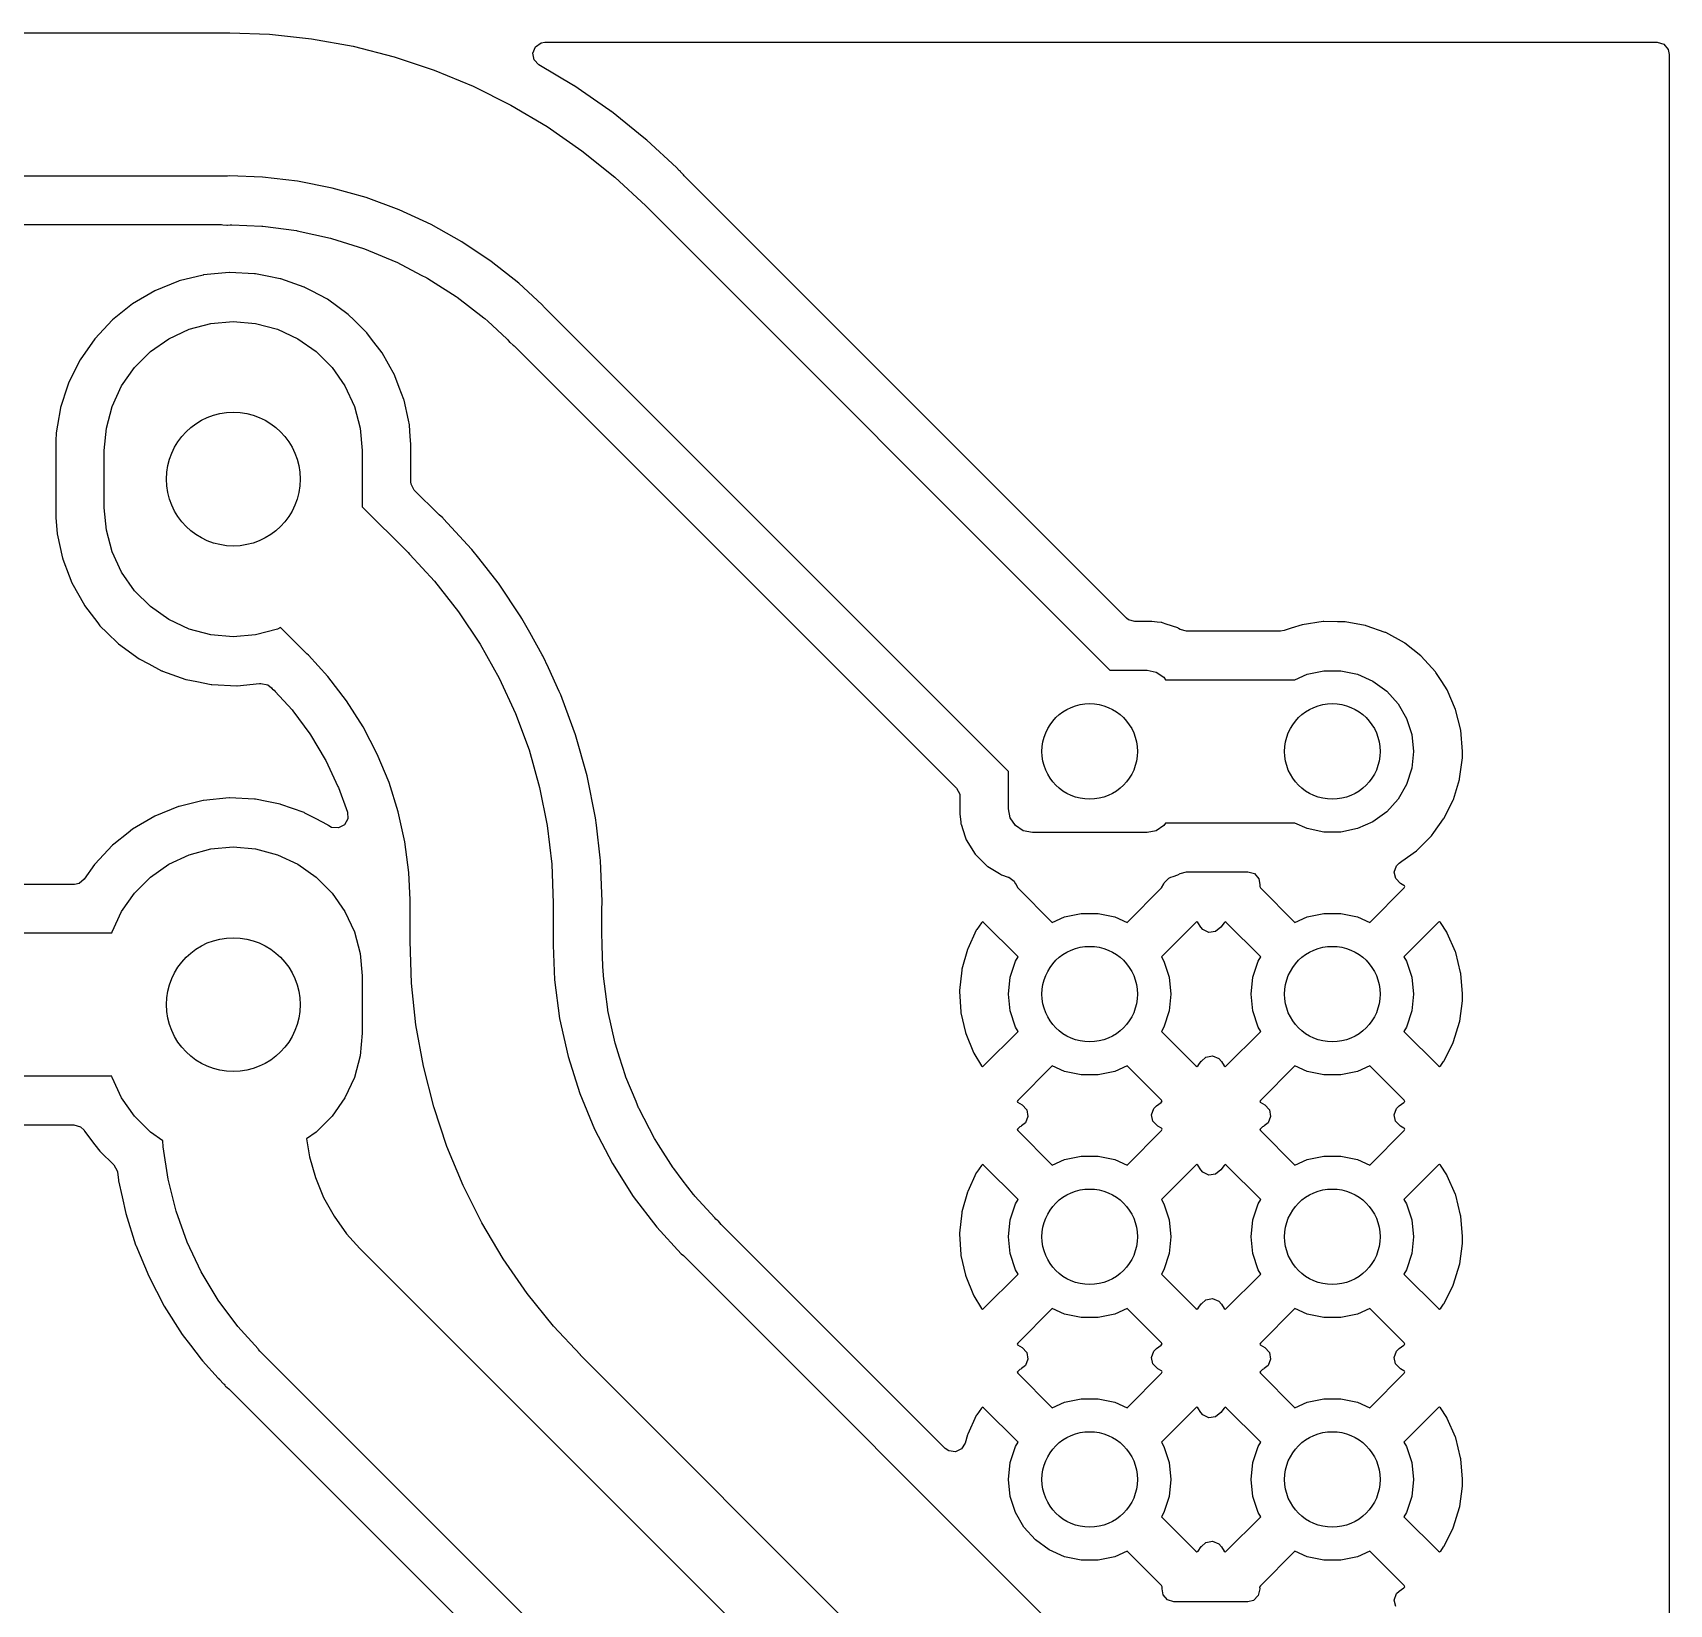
# Model space of a CAD drawing. Extents: x 117.3 to 174.8, y -113.8 to -81.7.
# Drawn here: x 157.62 to 174.75, y -98.14 to -81.69 of the extents above; entities that cross this region are included whole.
import ezdxf

# ---------------------------------------------------------------- set-up
doc = ezdxf.new("R2010")
doc.units = 0
doc.layers.add('BLACK', color=7, linetype='CONTINUOUS')

msp = doc.modelspace()

# ---------------------------------------------------------------- linework, layer by layer
at = {"layer": 'BLACK', "linetype": 'CONTINUOUS'}
for p, q in [((122.566, -81.6877), (159.659, -81.6877)), ((159.659, -81.6877), (159.68, -81.6879)), ((159.68, -81.6879), (159.684, -81.6886)), ((159.684, -81.6886), (160.1, -81.7034)), ((160.1, -81.7034), (160.54, -81.7507)), ((160.54, -81.7507), (160.975, -81.8292)), ((160.975, -81.8292), (161.403, -81.9385)), ((162.857, -81.9005), (162.884, -81.8349)), ((162.884, -81.8349), (162.942, -81.7944)), ((162.942, -81.7944), (162.982, -81.788)), ((162.982, -81.788), (174.626, -81.788)), ((174.626, -81.788), (174.694, -81.808)), ((174.694, -81.808), (174.741, -81.8617)), ((174.741, -81.8617), (174.752, -81.914)), ((161.403, -81.9385), (161.822, -82.078)), ((162.87, -81.9704), (162.857, -81.9005)), ((162.918, -82.0224), (162.87, -81.9704)), ((163.283, -82.2392), (162.918, -82.0224)), ((174.752, -81.914), (174.752, -113.666)), ((161.822, -82.078), (162.231, -82.2472)), ((162.231, -82.2472), (162.626, -82.445)), ((163.285, -82.2405), (163.283, -82.2392)), ((163.662, -82.5019), (163.285, -82.2405)), ((163.285, -82.2405), (163.285, -82.2405)), ((162.626, -82.445), (163.006, -82.6705)), ((163.676, -82.5121), (163.662, -82.5019)), ((163.678, -82.5135), (163.676, -82.5121)), ((164.018, -82.7875), (163.678, -82.5135)), ((163.006, -82.6705), (163.369, -82.9226)), ((164.049, -82.8124), (164.018, -82.7875)), ((164.358, -83.0997), (164.049, -82.8124)), ((163.369, -82.9226), (163.713, -83.1999)), ((159.659, -83.1877), (122.566, -83.1877)), ((159.682, -83.1849), (159.659, -83.1877)), ((160.027, -83.1985), (159.682, -83.1849)), ((160.393, -83.2418), (160.027, -83.1985)), ((160.755, -83.3138), (160.393, -83.2418)), ((163.713, -83.1999), (164.037, -83.5011)), ((164.389, -83.1293), (164.358, -83.0997)), ((164.394, -83.1336), (164.389, -83.1293)), ((164.4, -83.1382), (164.394, -83.1336)), ((164.403, -83.1424), (164.4, -83.1382)), ((164.432, -83.1762), (164.403, -83.1424)), ((164.439, -83.1843), (164.432, -83.1762)), ((169.069, -87.8146), (164.439, -83.1843)), ((161.11, -83.4138), (160.755, -83.3138)), ((161.455, -83.5414), (161.11, -83.4138)), ((161.79, -83.6958), (161.455, -83.5414)), ((164.037, -83.5011), (168.896, -88.36)), ((150.025, -83.6962), (159.598, -83.6962)), ((159.598, -83.6962), (159.609, -83.6966)), ((159.609, -83.6966), (159.653, -83.7005)), ((159.653, -83.7005), (159.653, -83.7005)), ((159.653, -83.7005), (159.659, -83.701)), ((159.659, -83.701), (159.687, -83.6985)), ((159.687, -83.6985), (159.704, -83.6981)), ((159.704, -83.6981), (160.018, -83.7118)), ((160.018, -83.7118), (160.029, -83.7128)), ((160.029, -83.7128), (160.38, -83.759)), ((160.38, -83.759), (160.39, -83.7609)), ((160.39, -83.7609), (160.736, -83.8375)), ((162.112, -83.8759), (161.79, -83.6958)), ((160.736, -83.8375), (160.747, -83.8403)), ((160.747, -83.8403), (161.084, -83.9468)), ((162.418, -84.0807), (162.112, -83.8759)), ((161.084, -83.9468), (161.094, -83.9505)), ((161.094, -83.9505), (161.421, -84.086)), ((161.421, -84.086), (161.431, -84.0906)), ((161.431, -84.0906), (161.687, -84.2237)), ((162.708, -84.309), (162.418, -84.0807)), ((159.147, -84.2867), (158.897, -84.388)), ((159.152, -84.2856), (159.147, -84.2867)), ((159.405, -84.2237), (159.152, -84.2856)), ((159.409, -84.2226), (159.405, -84.2237)), ((159.405, -84.2237), (159.405, -84.2237)), ((159.678, -84.197), (159.409, -84.2226)), ((159.682, -84.1972), (159.678, -84.197)), ((159.943, -84.2102), (159.682, -84.1972)), ((159.682, -84.1972), (159.682, -84.1972)), ((159.947, -84.2104), (159.943, -84.2102)), ((159.943, -84.2102), (159.943, -84.2102)), ((159.952, -84.2113), (159.947, -84.2104)), ((160.076, -84.2358), (159.952, -84.2113)), ((159.952, -84.2113), (159.952, -84.2113)), ((160.212, -84.2626), (160.076, -84.2358)), ((160.216, -84.2641), (160.212, -84.2626)), ((160.462, -84.3509), (160.216, -84.2641)), ((160.216, -84.2641), (160.216, -84.2641)), ((161.687, -84.2237), (161.745, -84.254)), ((161.745, -84.254), (161.755, -84.2595)), ((161.755, -84.2595), (161.796, -84.2856)), ((161.796, -84.2856), (162.053, -84.4497)), ((158.897, -84.388), (158.665, -84.5243)), ((160.466, -84.3524), (160.462, -84.3509)), ((160.462, -84.3509), (160.462, -84.3509)), ((160.47, -84.3545), (160.466, -84.3524)), ((160.539, -84.3907), (160.47, -84.3545)), ((160.47, -84.3545), (160.47, -84.3545)), ((160.705, -84.478), (160.539, -84.3907)), ((162.053, -84.4497), (162.062, -84.456)), ((162.062, -84.456), (162.343, -84.6715)), ((162.952, -84.535), (162.708, -84.309)), ((158.665, -84.5243), (158.454, -84.6927)), ((160.923, -84.6367), (160.705, -84.478)), ((162.963, -84.5472), (162.952, -84.535)), ((162.969, -84.5543), (162.963, -84.5472)), ((162.972, -84.5566), (162.969, -84.5543)), ((162.976, -84.5618), (162.972, -84.5566)), ((167.835, -89.4207), (162.976, -84.5618)), ((158.454, -84.6927), (158.27, -84.8898)), ((159.045, -84.8909), (159.258, -84.7914)), ((159.258, -84.7914), (159.486, -84.7305)), ((159.486, -84.7305), (159.72, -84.71)), ((159.72, -84.71), (159.954, -84.7305)), ((159.954, -84.7305), (160.182, -84.7914)), ((160.182, -84.7914), (160.395, -84.8909)), ((160.985, -84.6971), (160.923, -84.6367)), ((161.051, -84.7623), (160.985, -84.6971)), ((161.116, -84.8252), (161.051, -84.7623)), ((162.343, -84.6715), (162.352, -84.6785)), ((162.352, -84.6785), (162.383, -84.7076)), ((162.383, -84.7076), (162.583, -84.891)), ((158.27, -84.8898), (158.116, -85.1114)), ((158.852, -85.0258), (159.045, -84.8909)), ((160.395, -84.8909), (160.588, -85.0258)), ((161.118, -84.8289), (161.116, -84.8252)), ((161.168, -84.8939), (161.118, -84.8289)), ((161.118, -84.8289), (161.118, -84.8289)), ((161.279, -85.0396), (161.168, -84.8939)), ((162.583, -84.891), (162.595, -84.9029)), ((162.595, -84.9029), (162.613, -84.9247)), ((162.613, -84.9247), (162.617, -84.9283)), ((162.617, -84.9283), (162.651, -84.9567)), ((162.651, -84.9567), (162.659, -84.9641)), ((162.659, -84.9641), (167.29, -89.5944)), ((158.116, -85.1114), (157.996, -85.3529)), ((158.686, -85.1922), (158.852, -85.0258)), ((160.588, -85.0258), (160.754, -85.1922)), ((161.41, -85.2754), (161.279, -85.0396)), ((158.551, -85.385), (158.686, -85.1922)), ((160.754, -85.1922), (160.889, -85.385)), ((161.412, -85.2797), (161.41, -85.2754)), ((161.458, -85.4015), (161.412, -85.2797)), ((161.412, -85.2797), (161.412, -85.2797)), ((157.985, -85.3873), (157.912, -85.6092)), ((157.994, -85.3572), (157.985, -85.3873)), ((157.996, -85.3529), (157.994, -85.3572)), ((157.994, -85.3572), (157.994, -85.3572)), ((158.451, -85.5983), (158.551, -85.385)), ((160.889, -85.385), (160.989, -85.5983)), ((161.506, -85.5276), (161.458, -85.4015)), ((157.911, -85.6137), (157.88, -85.7955)), ((157.912, -85.6092), (157.911, -85.6137)), ((157.911, -85.6137), (157.911, -85.6137)), ((158.391, -85.8256), (158.451, -85.5983)), ((160.989, -85.5983), (161.049, -85.8256)), ((161.507, -85.5321), (161.506, -85.5276)), ((161.554, -85.7437), (161.507, -85.5321)), ((161.507, -85.5321), (161.507, -85.5321)), ((157.88, -85.7955), (157.866, -85.8749)), ((158.37, -86.06), (158.391, -85.8256)), ((161.049, -85.8256), (161.07, -86.06)), ((161.564, -85.791), (161.554, -85.7437)), ((161.569, -85.8581), (161.564, -85.791)), ((157.866, -85.8749), (157.862, -85.9601)), ((157.862, -85.9601), (157.862, -86.7285)), ((161.576, -85.9586), (161.569, -85.8581)), ((161.578, -85.9915), (161.576, -85.9586)), ((161.578, -86.3865), (161.578, -85.9915)), ((158.37, -86.66), (158.37, -86.06)), ((161.07, -86.06), (161.07, -86.6493)), ((161.581, -86.4133), (161.578, -86.3865)), ((161.615, -86.4756), (161.581, -86.4133)), ((161.867, -86.7271), (161.615, -86.4756)), ((158.391, -86.8944), (158.37, -86.66)), ((161.07, -86.6493), (161.55, -87.1294)), ((157.862, -86.7285), (157.862, -86.7308)), ((157.862, -86.7308), (157.862, -86.7308)), ((157.862, -86.7308), (157.864, -86.7665)), ((157.864, -86.7665), (157.876, -86.929)), ((161.875, -86.7345), (161.867, -86.7271)), ((161.913, -86.7665), (161.875, -86.7345)), ((161.917, -86.7707), (161.913, -86.7665)), ((161.921, -86.7753), (161.917, -86.7707)), ((162.214, -87.0923), (161.921, -86.7753)), ((157.876, -86.929), (157.877, -86.9335)), ((157.877, -86.9335), (157.877, -86.9335)), ((157.877, -86.9335), (157.933, -87.1878)), ((158.451, -87.1217), (158.391, -86.8944)), ((157.933, -87.1878), (157.934, -87.1924)), ((157.934, -87.1924), (157.936, -87.1966)), ((157.936, -87.1966), (158.002, -87.3712)), ((158.551, -87.335), (158.451, -87.1217)), ((161.55, -87.1294), (161.565, -87.1444)), ((161.565, -87.1444), (161.568, -87.1487)), ((161.568, -87.1487), (161.827, -87.4285)), ((162.217, -87.0954), (162.214, -87.0923)), ((162.218, -87.0974), (162.217, -87.0954)), ((162.289, -87.1879), (162.218, -87.0974)), ((162.218, -87.0974), (162.218, -87.0974)), ((162.494, -87.447), (162.289, -87.1879)), ((158.686, -87.5278), (158.551, -87.335)), ((158.002, -87.3712), (158.03, -87.4446)), ((158.03, -87.4446), (158.161, -87.6804)), ((158.852, -87.6942), (158.686, -87.5278)), ((161.827, -87.4285), (162.079, -87.7484)), ((162.495, -87.449), (162.494, -87.447)), ((162.731, -87.8027), (162.495, -87.449)), ((162.495, -87.449), (162.495, -87.449)), ((158.161, -87.6804), (158.163, -87.684)), ((158.163, -87.684), (158.301, -87.8644)), ((159.045, -87.8291), (158.852, -87.6942)), ((158.301, -87.8644), (158.324, -87.8948)), ((159.258, -87.9286), (159.045, -87.8291)), ((162.079, -87.7484), (162.305, -88.0871)), ((162.742, -87.8191), (162.731, -87.8027)), ((162.825, -87.9666), (162.742, -87.8191)), ((169.09, -87.8315), (169.069, -87.8146)), ((169.158, -87.8515), (169.09, -87.8315)), ((169.335, -87.8515), (169.158, -87.8515)), ((169.39, -87.8571), (169.335, -87.8515)), ((169.433, -87.8615), (169.39, -87.8571)), ((169.44, -87.8622), (169.433, -87.8615)), ((169.433, -87.8615), (169.433, -87.8615)), ((169.446, -87.8644), (169.44, -87.8622)), ((169.486, -87.8774), (169.446, -87.8644)), ((169.446, -87.8644), (169.446, -87.8644)), ((169.608, -87.9179), (169.486, -87.8774)), ((170.909, -87.884), (170.795, -87.9214)), ((171.13, -87.8502), (170.909, -87.884)), ((171.135, -87.8502), (171.13, -87.8502)), ((171.279, -87.852), (171.135, -87.8502)), ((171.135, -87.8502), (171.135, -87.8502)), ((171.353, -87.8529), (171.279, -87.852)), ((171.358, -87.8538), (171.353, -87.8529)), ((171.568, -87.8912), (171.358, -87.8538)), ((171.358, -87.8538), (171.358, -87.8538)), ((158.324, -87.8948), (158.328, -87.898)), ((158.328, -87.898), (158.328, -87.898)), ((158.328, -87.898), (158.396, -87.9649)), ((158.396, -87.9649), (158.517, -88.0833)), ((159.486, -87.9895), (159.258, -87.9286)), ((159.72, -88.01), (159.486, -87.9895)), ((159.954, -87.9895), (159.72, -88.01)), ((160.182, -87.9286), (159.954, -87.9895)), ((160.213, -87.9139), (160.182, -87.9286)), ((160.489, -88.1901), (160.213, -87.9139)), ((162.955, -88.198), (162.825, -87.9666)), ((169.614, -87.9217), (169.608, -87.9179)), ((169.632, -87.9328), (169.614, -87.9217)), ((169.614, -87.9217), (169.614, -87.9217)), ((169.698, -87.9515), (169.632, -87.9328)), ((170.682, -87.9515), (169.698, -87.9515)), ((170.722, -87.9453), (170.682, -87.9515)), ((170.795, -87.9214), (170.722, -87.9453)), ((171.573, -87.8921), (171.568, -87.8912)), ((171.568, -87.8912), (171.568, -87.8912)), ((171.578, -87.8938), (171.573, -87.8921)), ((171.779, -87.9649), (171.578, -87.8938)), ((171.578, -87.8938), (171.578, -87.8938)), ((171.784, -87.9666), (171.779, -87.9649)), ((171.779, -87.9649), (171.779, -87.9649)), ((171.979, -88.0746), (171.784, -87.9666)), ((158.517, -88.0833), (158.735, -88.242)), ((160.507, -88.2038), (160.489, -88.1901)), ((160.709, -88.425), (160.507, -88.2038)), ((162.305, -88.0871), (162.504, -88.4425)), ((162.961, -88.2097), (162.955, -88.198)), ((163.018, -88.3333), (162.961, -88.2097)), ((171.983, -88.0778), (171.979, -88.0746)), ((172.151, -88.2098), (171.983, -88.0778)), ((171.983, -88.0778), (171.983, -88.0778)), ((172.151, -88.2099), (172.151, -88.2098)), ((172.155, -88.2131), (172.151, -88.2099)), ((172.305, -88.3783), (172.155, -88.2131)), ((158.735, -88.242), (158.835, -88.2945)), ((158.835, -88.2945), (158.97, -88.3655)), ((158.97, -88.3655), (158.97, -88.3655)), ((158.97, -88.3655), (158.974, -88.3676)), ((158.974, -88.3676), (158.978, -88.3691)), ((158.978, -88.3691), (158.978, -88.3691)), ((158.978, -88.3691), (159.224, -88.4559)), ((163.133, -88.5821), (163.018, -88.3333)), ((168.896, -88.36), (169.285, -88.36)), ((169.285, -88.36), (169.381, -88.379)), ((169.381, -88.379), (169.462, -88.4332)), ((170.962, -88.4016), (171.136, -88.3647)), ((171.136, -88.3647), (171.314, -88.3647)), ((171.314, -88.3647), (171.488, -88.4016)), ((172.308, -88.3826), (172.305, -88.3783)), ((172.37, -88.4792), (172.308, -88.3826)), ((172.308, -88.3826), (172.308, -88.3826)), ((159.224, -88.4559), (159.228, -88.4574)), ((159.228, -88.4574), (159.339, -88.4792)), ((159.339, -88.4792), (159.488, -88.5087)), ((159.488, -88.5087), (159.488, -88.5087)), ((159.488, -88.5087), (159.493, -88.5096)), ((159.493, -88.5096), (159.497, -88.5098)), ((159.497, -88.5098), (159.497, -88.5098)), ((159.497, -88.5098), (159.758, -88.5228)), ((159.758, -88.5228), (159.758, -88.5228)), ((159.758, -88.5228), (159.762, -88.523)), ((159.762, -88.523), (159.996, -88.5007)), ((159.996, -88.5007), (160.01, -88.4993)), ((160.01, -88.4993), (160.08, -88.5128)), ((160.08, -88.5128), (160.119, -88.5438)), ((160.119, -88.5438), (160.126, -88.5531)), ((160.126, -88.5531), (160.131, -88.5566)), ((160.131, -88.5566), (160.131, -88.5566)), ((160.131, -88.5566), (160.147, -88.5702)), ((160.905, -88.6805), (160.709, -88.425)), ((162.504, -88.4425), (162.675, -88.8124)), ((169.462, -88.4332), (169.48, -88.46)), ((169.48, -88.46), (170.831, -88.46)), ((170.831, -88.46), (170.962, -88.4016)), ((171.488, -88.4016), (171.65, -88.4739)), ((171.65, -88.4739), (171.794, -88.5783)), ((172.426, -88.5658), (172.37, -88.4792)), ((172.515, -88.7707), (172.426, -88.5658)), ((160.147, -88.5702), (160.159, -88.5821)), ((160.159, -88.5821), (160.335, -88.7762)), ((161.079, -88.9521), (160.905, -88.6805)), ((163.148, -88.6162), (163.133, -88.5821)), ((163.149, -88.6185), (163.148, -88.6162)), ((163.164, -88.6573), (163.149, -88.6185)), ((163.149, -88.6185), (163.149, -88.6185)), ((163.303, -89.0361), (163.164, -88.6573)), ((171.794, -88.5783), (171.913, -88.7104)), ((171.913, -88.7104), (172.002, -88.8643)), ((160.335, -88.7762), (160.343, -88.7858)), ((160.343, -88.7858), (160.522, -89.0264)), ((162.675, -88.8124), (162.816, -89.1946)), ((172.002, -88.8643), (172.056, -89.0333)), ((172.57, -88.9874), (172.515, -88.7707)), ((160.522, -89.0264), (160.528, -89.0367)), ((160.528, -89.0367), (160.682, -89.2937)), ((161.227, -89.2377), (161.079, -88.9521)), ((163.425, -89.4669), (163.303, -89.0361)), ((172.056, -89.0333), (172.075, -89.21)), ((172.588, -89.21), (172.57, -88.9874)), ((161.35, -89.5352), (161.227, -89.2377)), ((162.816, -89.1946), (162.926, -89.5866)), ((172.075, -89.21), (172.056, -89.3867)), ((172.587, -89.2766), (172.588, -89.21)), ((160.682, -89.2937), (160.688, -89.3046)), ((160.688, -89.3046), (160.816, -89.5755)), ((167.835, -89.81), (167.835, -89.4207)), ((172.056, -89.3867), (172.002, -89.5557)), ((172.557, -89.4981), (172.587, -89.2766)), ((160.816, -89.5755), (160.821, -89.5869)), ((160.821, -89.5869), (160.914, -89.8453)), ((161.447, -89.8423), (161.35, -89.5352)), ((162.926, -89.5866), (163.006, -89.9861)), ((163.512, -89.9059), (163.425, -89.4669)), ((167.29, -89.5944), (167.324, -89.6567)), ((172.002, -89.5557), (171.913, -89.7096)), ((172.492, -89.7118), (172.545, -89.5403)), ((172.545, -89.5403), (172.556, -89.503)), ((172.556, -89.503), (172.557, -89.4981)), ((172.556, -89.503), (172.556, -89.503)), ((159.405, -89.7237), (159.152, -89.7856)), ((159.409, -89.7226), (159.405, -89.7237)), ((159.405, -89.7237), (159.405, -89.7237)), ((159.678, -89.697), (159.409, -89.7226)), ((159.682, -89.6972), (159.678, -89.697)), ((159.943, -89.7102), (159.682, -89.6972)), ((159.682, -89.6972), (159.682, -89.6972)), ((159.947, -89.7104), (159.943, -89.7102)), ((159.943, -89.7102), (159.943, -89.7102)), ((159.952, -89.7113), (159.947, -89.7104)), ((160.07, -89.7347), (159.952, -89.7113)), ((159.952, -89.7113), (159.952, -89.7113)), ((160.212, -89.7626), (160.07, -89.7347)), ((160.216, -89.7641), (160.212, -89.7626)), ((160.462, -89.8509), (160.216, -89.7641)), ((160.216, -89.7641), (160.216, -89.7641)), ((167.324, -89.6567), (167.326, -89.6835)), ((167.326, -89.6835), (167.326, -89.8604)), ((171.913, -89.7096), (171.794, -89.8417)), ((172.396, -89.9073), (172.49, -89.7165)), ((172.49, -89.7165), (172.492, -89.7118)), ((172.49, -89.7165), (172.49, -89.7165)), ((158.897, -89.888), (158.665, -90.0243)), ((159.147, -89.7867), (158.897, -89.888)), ((159.152, -89.7856), (159.147, -89.7867)), ((160.466, -89.8524), (160.462, -89.8509)), ((160.462, -89.8509), (160.462, -89.8509)), ((160.47, -89.8545), (160.466, -89.8524)), ((160.587, -89.9163), (160.47, -89.8545)), ((160.47, -89.8545), (160.47, -89.8545)), ((160.705, -89.978), (160.587, -89.9163)), ((160.918, -89.9162), (160.883, -89.9781)), ((160.914, -89.8453), (160.918, -89.9162)), ((161.517, -90.1567), (161.447, -89.8423)), ((163.521, -89.9807), (163.512, -89.9059)), ((167.326, -89.8604), (167.327, -89.8636)), ((167.327, -89.8636), (167.327, -89.8636)), ((167.327, -89.8636), (167.336, -89.9508)), ((167.854, -89.9057), (167.835, -89.81)), ((167.908, -89.9868), (167.854, -89.9057)), ((171.794, -89.8417), (171.65, -89.9461)), ((172.288, -90.059), (172.39, -89.9163)), ((172.39, -89.9163), (172.393, -89.9121)), ((172.393, -89.9121), (172.396, -89.9073)), ((158.619, -90.0603), (158.469, -90.1809)), ((158.665, -90.0243), (158.619, -90.0603)), ((160.708, -89.9806), (160.705, -89.978)), ((160.708, -89.9807), (160.708, -89.9806)), ((160.721, -89.9897), (160.708, -89.9807)), ((160.749, -90.0052), (160.721, -89.9897)), ((160.82, -90.0113), (160.749, -90.0052)), ((160.883, -89.9781), (160.82, -90.0113)), ((163.006, -89.9861), (163.054, -90.3906)), ((163.562, -90.3224), (163.521, -89.9807)), ((167.336, -89.9508), (167.337, -89.9662)), ((167.337, -89.9662), (167.34, -89.9727)), ((167.34, -89.9727), (167.34, -89.9727)), ((167.34, -89.9727), (167.383, -90.103)), ((167.383, -90.103), (167.393, -90.1339)), ((167.989, -90.041), (167.908, -89.9868)), ((168.085, -90.06), (167.989, -90.041)), ((169.285, -90.06), (168.085, -90.06)), ((169.381, -90.041), (169.285, -90.06)), ((169.462, -89.9868), (169.381, -90.041)), ((169.48, -89.96), (169.462, -89.9868)), ((170.831, -89.96), (169.48, -89.96)), ((170.962, -90.0184), (170.831, -89.96)), ((171.136, -90.0553), (170.962, -90.0184)), ((171.314, -90.0553), (171.136, -90.0553)), ((171.488, -90.0184), (171.314, -90.0553)), ((171.65, -89.9461), (171.488, -90.0184)), ((172.105, -90.2512), (172.263, -90.0935)), ((172.263, -90.0935), (172.288, -90.059)), ((158.454, -90.1927), (158.27, -90.3898)), ((158.469, -90.1809), (158.454, -90.1927)), ((159.258, -90.2914), (159.486, -90.2305)), ((159.486, -90.2305), (159.72, -90.21)), ((159.72, -90.21), (159.954, -90.2305)), ((159.954, -90.2305), (160.182, -90.2914)), ((161.559, -90.476), (161.517, -90.1567)), ((167.393, -90.1339), (167.487, -90.2843)), ((171.952, -90.3603), (172.105, -90.2512)), ((158.267, -90.3936), (158.16, -90.5473)), ((158.27, -90.3898), (158.267, -90.3936)), ((158.267, -90.3936), (158.267, -90.3936)), ((158.852, -90.5258), (159.045, -90.3909)), ((159.045, -90.3909), (159.258, -90.2914)), ((160.182, -90.2914), (160.395, -90.3909)), ((160.395, -90.3909), (160.588, -90.5258)), ((163.054, -90.3906), (163.07, -90.7976)), ((163.565, -90.3504), (163.562, -90.3224)), ((163.582, -90.7799), (163.565, -90.3504)), ((167.487, -90.2843), (167.612, -90.4093)), ((167.612, -90.4093), (167.618, -90.4131)), ((167.618, -90.4131), (167.618, -90.4131)), ((167.618, -90.4131), (167.74, -90.4885)), ((171.873, -90.4722), (171.898, -90.4058)), ((171.898, -90.4058), (171.925, -90.3792)), ((171.925, -90.3792), (171.952, -90.3603)), ((158.057, -90.6015), (157.188, -90.6015)), ((158.105, -90.5919), (158.057, -90.6015)), ((158.16, -90.5473), (158.105, -90.5919)), ((158.686, -90.6922), (158.852, -90.5258)), ((160.588, -90.5258), (160.754, -90.6922)), ((161.572, -90.7644), (161.559, -90.476)), ((167.74, -90.4885), (167.762, -90.5021)), ((167.762, -90.5021), (167.833, -90.5256)), ((167.833, -90.5256), (167.837, -90.527)), ((167.837, -90.527), (167.896, -90.5674)), ((167.896, -90.5674), (167.906, -90.5932)), ((167.906, -90.5932), (167.908, -90.5925)), ((167.908, -90.5925), (167.933, -90.6388)), ((169.438, -90.6374), (169.461, -90.5957)), ((169.461, -90.5957), (169.463, -90.5857)), ((169.463, -90.5857), (169.514, -90.5355)), ((169.514, -90.5355), (169.534, -90.5265)), ((169.534, -90.5265), (169.557, -90.519)), ((169.557, -90.519), (169.609, -90.5015)), ((169.609, -90.5015), (169.632, -90.4874)), ((169.632, -90.4874), (169.698, -90.4685)), ((169.698, -90.4685), (170.341, -90.4685)), ((170.341, -90.4685), (170.409, -90.4885)), ((170.409, -90.4885), (170.456, -90.5422)), ((170.456, -90.5422), (170.467, -90.6033)), ((170.467, -90.6033), (170.465, -90.6249)), ((170.465, -90.6249), (170.473, -90.6388)), ((171.888, -90.5417), (171.873, -90.4722)), ((171.938, -90.5921), (171.888, -90.5417)), ((171.975, -90.6125), (171.938, -90.5921)), ((171.979, -90.6152), (171.975, -90.6125)), ((171.978, -90.6374), (171.985, -90.6245)), ((171.985, -90.6245), (171.979, -90.6152)), ((158.551, -90.885), (158.686, -90.6922)), ((160.754, -90.6922), (160.889, -90.885)), ((161.57, -90.7872), (161.571, -90.7782)), ((161.57, -90.7908), (161.57, -90.7872)), ((161.57, -90.7977), (161.57, -90.7908)), ((161.571, -90.7782), (161.572, -90.7644)), ((163.582, -90.7861), (163.582, -90.7799)), ((163.582, -90.7921), (163.582, -90.7861)), ((163.583, -90.7977), (163.582, -90.7921)), ((167.933, -90.6388), (168.293, -90.9991)), ((169.077, -90.9991), (169.438, -90.6374)), ((170.473, -90.6388), (170.833, -90.9991)), ((171.617, -90.9991), (171.978, -90.6374)), ((158.451, -91.0983), (158.551, -90.885)), ((160.889, -90.885), (160.989, -91.0983)), ((161.57, -91.1966), (161.57, -90.7977)), ((163.07, -90.7976), (163.07, -90.7977)), ((163.07, -90.7977), (163.07, -91.1966)), ((163.578, -90.8471), (163.582, -90.8031)), ((163.578, -90.8581), (163.578, -90.8471)), ((163.578, -91.1361), (163.578, -90.8581)), ((163.582, -90.8031), (163.583, -90.7977)), ((163.582, -90.8031), (163.582, -90.8031)), ((168.293, -90.9991), (168.422, -90.9416)), ((168.422, -90.9416), (168.596, -90.9047)), ((168.596, -90.9047), (168.774, -90.9047)), ((168.774, -90.9047), (168.948, -90.9416)), ((168.948, -90.9416), (169.077, -90.9991)), ((170.833, -90.9991), (170.962, -90.9416)), ((170.962, -90.9416), (171.136, -90.9047)), ((171.136, -90.9047), (171.314, -90.9047)), ((171.314, -90.9047), (171.488, -90.9416)), ((171.488, -90.9416), (171.617, -90.9991)), ((156.792, -91.11), (158.448, -91.11)), ((158.448, -91.11), (158.451, -91.0983)), ((160.989, -91.0983), (161.049, -91.3256)), ((163.578, -91.1471), (163.578, -91.1361)), ((167.498, -91.0816), (167.408, -91.2748)), ((167.503, -91.0727), (167.498, -91.0816)), ((167.551, -91.0024), (167.503, -91.0727)), ((167.563, -90.9928), (167.551, -91.0024)), ((167.575, -90.9991), (167.563, -90.9928)), ((167.935, -91.3589), (167.575, -90.9991)), ((169.798, -90.9964), (169.435, -91.3589)), ((169.807, -90.992), (169.798, -90.9964)), ((169.818, -91.0012), (169.807, -90.992)), ((169.848, -91.048), (169.818, -91.0012)), ((169.869, -91.0724), (169.848, -91.048)), ((169.933, -91.1037), (169.869, -91.0724)), ((170.003, -91.0955), (169.933, -91.1037)), ((170.058, -91.0505), (170.003, -91.0955)), ((170.091, -91.0024), (170.058, -91.0505)), ((170.103, -90.9928), (170.091, -91.0024)), ((170.115, -90.9991), (170.103, -90.9928)), ((170.475, -91.3589), (170.115, -90.9991)), ((172.338, -90.9964), (171.975, -91.3589)), ((172.347, -90.992), (172.338, -90.9964)), ((172.358, -91.0012), (172.347, -90.992)), ((172.423, -91.1017), (172.358, -91.0012)), ((172.428, -91.1108), (172.423, -91.1017)), ((172.513, -91.3061), (172.428, -91.1108)), ((161.585, -91.6354), (161.57, -91.1966)), ((163.068, -91.216), (163.067, -91.2385)), ((163.067, -91.2385), (163.083, -91.6023)), ((163.069, -91.2071), (163.068, -91.216)), ((163.07, -91.1966), (163.069, -91.2035)), ((163.069, -91.2035), (163.069, -91.2071)), ((163.583, -91.1966), (163.578, -91.1471)), ((163.58, -91.225), (163.582, -91.2021)), ((163.58, -91.2415), (163.58, -91.225)), ((163.59, -91.4617), (163.58, -91.2415)), ((163.582, -91.2021), (163.583, -91.1966)), ((167.405, -91.2845), (167.348, -91.4897)), ((167.408, -91.2748), (167.405, -91.2845)), ((172.516, -91.3159), (172.513, -91.3061)), ((161.049, -91.3256), (161.07, -91.56)), ((163.594, -91.5521), (163.59, -91.4617)), ((167.854, -91.5733), (167.908, -91.4043)), ((167.908, -91.4043), (167.935, -91.3589)), ((169.435, -91.3589), (169.462, -91.4043)), ((169.462, -91.4043), (169.516, -91.5733)), ((170.394, -91.5733), (170.448, -91.4043)), ((170.448, -91.4043), (170.475, -91.3589)), ((171.975, -91.3589), (172.002, -91.4043)), ((172.002, -91.4043), (172.056, -91.5733)), ((172.568, -91.5224), (172.516, -91.3159)), ((161.07, -91.56), (161.07, -92.16)), ((161.632, -92.0719), (161.585, -91.6354)), ((163.083, -91.6023), (163.136, -92.005)), ((163.595, -91.5631), (163.594, -91.5521)), ((163.615, -91.7219), (163.595, -91.5631)), ((167.346, -91.4998), (167.323, -91.7116)), ((167.348, -91.4897), (167.346, -91.4998)), ((167.835, -91.75), (167.854, -91.5733)), ((169.516, -91.5733), (169.535, -91.75)), ((170.375, -91.75), (170.394, -91.5733)), ((172.056, -91.5733), (172.075, -91.75)), ((172.57, -91.5326), (172.568, -91.5224)), ((172.587, -91.7466), (172.57, -91.5326)), ((163.64, -91.9104), (163.615, -91.7219)), ((167.323, -91.7116), (167.323, -91.7219)), ((167.323, -91.7219), (167.335, -91.9345)), ((167.854, -91.9267), (167.835, -91.75)), ((169.535, -91.75), (169.516, -91.9267)), ((170.394, -91.9267), (170.375, -91.75)), ((172.075, -91.75), (172.056, -91.9267)), ((172.558, -92.0328), (172.586, -91.8199)), ((172.586, -91.8132), (172.588, -91.7534)), ((172.586, -91.8199), (172.586, -91.8132)), ((172.588, -91.7534), (172.587, -91.7466)), ((163.642, -91.9213), (163.64, -91.9104)), ((163.718, -92.2633), (163.642, -91.9213)), ((167.335, -91.9345), (167.337, -91.9447)), ((167.337, -91.9447), (167.384, -92.1524)), ((167.908, -92.0957), (167.854, -91.9267)), ((169.516, -91.9267), (169.462, -92.0957)), ((170.448, -92.0957), (170.394, -91.9267)), ((172.056, -91.9267), (172.002, -92.0957)), ((161.07, -92.16), (161.049, -92.3944)), ((161.71, -92.504), (161.632, -92.0719)), ((163.136, -92.005), (163.224, -92.4015)), ((167.384, -92.1524), (167.387, -92.1623)), ((167.387, -92.1623), (167.467, -92.3596)), ((167.571, -92.5051), (167.935, -92.1411)), ((167.935, -92.1411), (167.908, -92.0957)), ((169.462, -92.0957), (169.435, -92.1411)), ((169.435, -92.1411), (169.795, -92.5013)), ((170.111, -92.5051), (170.475, -92.1411)), ((170.475, -92.1411), (170.448, -92.0957)), ((172.002, -92.0957), (171.975, -92.1411)), ((171.975, -92.1411), (172.335, -92.5013)), ((172.493, -92.2467), (172.555, -92.0429)), ((172.555, -92.0429), (172.558, -92.0328)), ((163.721, -92.2739), (163.718, -92.2633)), ((163.763, -92.4089), (163.721, -92.2739)), ((172.395, -92.4472), (172.49, -92.2563)), ((172.49, -92.2563), (172.493, -92.2467)), ((161.049, -92.3944), (160.989, -92.6217)), ((161.819, -92.9295), (161.71, -92.504)), ((163.224, -92.4015), (163.346, -92.7888)), ((163.826, -92.6062), (163.763, -92.4089)), ((167.467, -92.3596), (167.471, -92.3688)), ((167.471, -92.3688), (167.551, -92.4994)), ((167.551, -92.4994), (167.562, -92.5089)), ((167.562, -92.5089), (167.571, -92.5051)), ((168.293, -92.5009), (167.932, -92.8625)), ((168.422, -92.5584), (168.293, -92.5009)), ((169.077, -92.5009), (168.948, -92.5584)), ((169.436, -92.8599), (169.077, -92.5009)), ((169.795, -92.5013), (169.807, -92.5078)), ((169.807, -92.5078), (169.819, -92.4989)), ((169.819, -92.4989), (169.853, -92.4518)), ((169.853, -92.4518), (169.854, -92.4526)), ((169.854, -92.4526), (169.902, -92.4089)), ((169.902, -92.4089), (169.972, -92.3967)), ((169.972, -92.3967), (170.037, -92.4242)), ((170.037, -92.4242), (170.065, -92.456)), ((170.065, -92.456), (170.091, -92.4994)), ((170.091, -92.4994), (170.102, -92.5089)), ((170.102, -92.5089), (170.111, -92.5051)), ((170.833, -92.5009), (170.472, -92.8625)), ((170.962, -92.5584), (170.833, -92.5009)), ((171.617, -92.5009), (171.488, -92.5584)), ((171.976, -92.8599), (171.617, -92.5009)), ((172.335, -92.5013), (172.347, -92.5078)), ((172.347, -92.5078), (172.359, -92.4989)), ((172.359, -92.4989), (172.39, -92.456)), ((172.39, -92.456), (172.395, -92.4472)), ((158.448, -92.61), (156.792, -92.61)), ((158.451, -92.6217), (158.448, -92.61)), ((158.551, -92.835), (158.451, -92.6217)), ((160.989, -92.6217), (160.889, -92.835)), ((163.826, -92.6081), (163.826, -92.6062)), ((163.83, -92.6184), (163.826, -92.6081)), ((163.936, -92.8749), (163.83, -92.6184)), ((168.596, -92.5953), (168.422, -92.5584)), ((168.774, -92.5953), (168.596, -92.5953)), ((168.948, -92.5584), (168.774, -92.5953)), ((171.136, -92.5953), (170.962, -92.5584)), ((171.314, -92.5953), (171.136, -92.5953)), ((171.488, -92.5584), (171.314, -92.5953)), ((158.686, -93.0278), (158.551, -92.835)), ((160.889, -92.835), (160.754, -93.0278)), ((163.346, -92.7888), (163.501, -93.164)), ((161.957, -93.3461), (161.819, -92.9295)), ((163.963, -92.9401), (163.936, -92.8749)), ((163.964, -92.9421), (163.963, -92.9401)), ((163.969, -92.9521), (163.964, -92.9421)), ((164.13, -93.2629), (163.969, -92.9521)), ((167.932, -92.8625), (167.925, -92.8749)), ((167.925, -92.8749), (167.93, -92.8819)), ((167.93, -92.8819), (167.977, -92.9095)), ((167.977, -92.9095), (168.026, -92.9611)), ((168.026, -92.9611), (168.039, -93.0309)), ((169.332, -93.012), (169.357, -92.9456)), ((169.347, -93.0814), (169.332, -93.012)), ((169.357, -92.9456), (169.385, -92.919)), ((169.385, -92.919), (169.434, -92.8837)), ((169.434, -92.8837), (169.441, -92.8749)), ((169.443, -92.873), (169.436, -92.8599)), ((169.441, -92.8749), (169.443, -92.873)), ((170.472, -92.8625), (170.465, -92.8749)), ((170.465, -92.8749), (170.47, -92.8819)), ((170.47, -92.8819), (170.517, -92.9095)), ((170.517, -92.9095), (170.566, -92.9611)), ((170.566, -92.9611), (170.579, -93.0309)), ((171.872, -93.012), (171.897, -92.9456)), ((171.887, -93.0814), (171.872, -93.012)), ((171.897, -92.9456), (171.925, -92.919)), ((171.925, -92.919), (171.974, -92.8837)), ((171.974, -92.8837), (171.983, -92.873)), ((171.983, -92.873), (171.976, -92.8599)), ((157.183, -93.1185), (158.052, -93.1185)), ((158.052, -93.1185), (158.121, -93.1385)), ((158.121, -93.1385), (158.158, -93.1755)), ((158.158, -93.1755), (158.158, -93.1764)), ((158.158, -93.1764), (158.161, -93.1804)), ((158.161, -93.1804), (158.163, -93.184)), ((158.163, -93.184), (158.272, -93.3264)), ((158.852, -93.1942), (158.686, -93.0278)), ((158.984, -93.2863), (158.852, -93.1942)), ((160.588, -93.1942), (160.486, -93.2656)), ((160.754, -93.0278), (160.588, -93.1942)), ((163.501, -93.164), (163.689, -93.5242)), ((167.935, -93.1551), (167.926, -93.1664)), ((167.926, -93.1664), (167.933, -93.1788)), ((167.933, -93.1788), (168.293, -93.5391)), ((167.955, -93.14), (167.935, -93.1551)), ((167.963, -93.1345), (167.955, -93.14)), ((167.972, -93.1301), (167.963, -93.1345)), ((168.013, -93.0967), (167.972, -93.1301)), ((168.039, -93.0309), (168.013, -93.0967)), ((169.077, -93.5391), (169.438, -93.1774)), ((169.397, -93.1319), (169.347, -93.0814)), ((169.435, -93.1525), (169.397, -93.1319)), ((169.439, -93.1552), (169.435, -93.1525)), ((169.438, -93.1774), (169.445, -93.1645)), ((169.445, -93.1645), (169.439, -93.1552)), ((170.475, -93.1551), (170.466, -93.1664)), ((170.466, -93.1664), (170.473, -93.1788)), ((170.473, -93.1788), (170.833, -93.5391)), ((170.495, -93.14), (170.475, -93.1551)), ((170.503, -93.1345), (170.495, -93.14)), ((170.512, -93.1301), (170.503, -93.1345)), ((170.553, -93.0967), (170.512, -93.1301)), ((170.579, -93.0309), (170.553, -93.0967)), ((171.617, -93.5391), (171.978, -93.1774)), ((171.937, -93.1319), (171.887, -93.0814)), ((171.975, -93.1525), (171.937, -93.1319)), ((171.979, -93.1552), (171.975, -93.1525)), ((171.978, -93.1774), (171.985, -93.1645)), ((171.985, -93.1645), (171.979, -93.1552)), ((158.272, -93.3264), (158.324, -93.3948)), ((158.987, -93.3477), (158.984, -93.2863)), ((159.037, -93.6885), (158.987, -93.3477)), ((160.486, -93.2656), (160.517, -93.4517)), ((162.125, -93.7517), (161.957, -93.3461)), ((164.136, -93.2724), (164.13, -93.2629)), ((164.17, -93.3264), (164.136, -93.2724)), ((164.324, -93.5679), (164.17, -93.3264)), ((158.324, -93.3948), (158.328, -93.398)), ((158.328, -93.398), (158.328, -93.398)), ((158.328, -93.398), (158.47, -93.5371)), ((158.47, -93.5371), (158.505, -93.599)), ((160.517, -93.4517), (160.58, -93.6687)), ((163.689, -93.5242), (163.907, -93.8667)), ((167.563, -93.5328), (167.551, -93.5424)), ((167.575, -93.5391), (167.563, -93.5328)), ((168.293, -93.5391), (168.422, -93.4816)), ((168.422, -93.4816), (168.596, -93.4447)), ((168.596, -93.4447), (168.774, -93.4447)), ((168.774, -93.4447), (168.948, -93.4816)), ((168.948, -93.4816), (169.077, -93.5391)), ((169.798, -93.5364), (169.435, -93.8989)), ((169.807, -93.532), (169.798, -93.5364)), ((169.818, -93.5412), (169.807, -93.532)), ((170.103, -93.5328), (170.091, -93.5424)), ((170.115, -93.5391), (170.103, -93.5328)), ((170.833, -93.5391), (170.962, -93.4816)), ((170.962, -93.4816), (171.136, -93.4447)), ((171.136, -93.4447), (171.314, -93.4447)), ((171.314, -93.4447), (171.488, -93.4816)), ((171.488, -93.4816), (171.617, -93.5391)), ((172.338, -93.5364), (171.975, -93.8989)), ((172.347, -93.532), (172.338, -93.5364)), ((172.358, -93.5412), (172.347, -93.532)), ((158.505, -93.599), (158.507, -93.6107)), ((158.507, -93.6107), (158.518, -93.698)), ((158.518, -93.698), (158.519, -93.7021)), ((158.519, -93.7021), (158.519, -93.7048)), ((158.519, -93.7048), (158.519, -93.7048)), ((158.519, -93.7048), (158.557, -93.8736)), ((159.121, -94.0227), (159.037, -93.6885)), ((160.58, -93.6687), (160.666, -93.8773)), ((164.33, -93.5769), (164.324, -93.5679)), ((164.419, -93.6925), (164.33, -93.5769)), ((164.539, -93.8482), (164.419, -93.6925)), ((167.498, -93.6216), (167.408, -93.8148)), ((167.503, -93.6127), (167.498, -93.6216)), ((167.551, -93.5424), (167.503, -93.6127)), ((167.935, -93.8989), (167.575, -93.5391)), ((169.848, -93.588), (169.818, -93.5412)), ((169.869, -93.6124), (169.848, -93.588)), ((169.933, -93.6437), (169.869, -93.6124)), ((170.003, -93.6355), (169.933, -93.6437)), ((170.058, -93.5905), (170.003, -93.6355)), ((170.091, -93.5424), (170.058, -93.5905)), ((170.475, -93.8989), (170.115, -93.5391)), ((172.423, -93.6417), (172.358, -93.5412)), ((172.428, -93.6508), (172.423, -93.6417)), ((172.513, -93.8461), (172.428, -93.6508)), ((158.557, -93.8736), (158.595, -94.0448)), ((160.666, -93.8773), (160.776, -94.075)), ((162.322, -94.1444), (162.125, -93.7517)), ((163.907, -93.8667), (164.154, -94.1889)), ((164.544, -93.8548), (164.539, -93.8482)), ((164.551, -93.8633), (164.544, -93.8548)), ((164.761, -94.0925), (164.551, -93.8633)), ((167.405, -93.8245), (167.348, -94.0297)), ((167.408, -93.8148), (167.405, -93.8245)), ((172.516, -93.8559), (172.513, -93.8461)), ((172.568, -94.0624), (172.516, -93.8559)), ((158.595, -94.0448), (158.596, -94.0474)), ((158.596, -94.0474), (158.596, -94.0474)), ((158.596, -94.0474), (158.698, -94.3727)), ((159.237, -94.347), (159.121, -94.0227)), ((167.346, -94.0398), (167.323, -94.2516)), ((167.348, -94.0297), (167.346, -94.0398)), ((167.854, -94.1133), (167.908, -93.9443)), ((167.908, -93.9443), (167.935, -93.8989)), ((169.435, -93.8989), (169.462, -93.9443)), ((169.462, -93.9443), (169.516, -94.1133)), ((170.394, -94.1133), (170.448, -93.9443)), ((170.448, -93.9443), (170.475, -93.8989)), ((171.975, -93.8989), (172.002, -93.9443)), ((172.002, -93.9443), (172.056, -94.1133)), ((160.776, -94.075), (160.906, -94.2592)), ((162.546, -94.522), (162.322, -94.1444)), ((164.154, -94.1889), (164.41, -94.4679)), ((164.773, -94.1039), (164.761, -94.0925)), ((164.79, -94.1187), (164.773, -94.1039)), ((164.795, -94.1222), (164.79, -94.1187)), ((164.798, -94.1264), (164.795, -94.1222)), ((164.827, -94.1603), (164.798, -94.1264)), ((164.834, -94.1684), (164.827, -94.1603)), ((167.171, -96.505), (164.834, -94.1684)), ((167.835, -94.29), (167.854, -94.1133)), ((169.516, -94.1133), (169.535, -94.29)), ((170.375, -94.29), (170.394, -94.1133)), ((172.056, -94.1133), (172.075, -94.29)), ((172.57, -94.0726), (172.568, -94.0624)), ((172.587, -94.2866), (172.57, -94.0726)), ((158.698, -94.3727), (158.7, -94.3795)), ((158.7, -94.3795), (158.835, -94.7038)), ((159.385, -94.6585), (159.237, -94.347)), ((160.906, -94.2592), (161.044, -94.4139)), ((167.323, -94.2516), (167.323, -94.2619)), ((167.323, -94.2619), (167.335, -94.4745)), ((167.854, -94.4667), (167.835, -94.29)), ((169.535, -94.29), (169.516, -94.4667)), ((170.394, -94.4667), (170.375, -94.29)), ((172.075, -94.29), (172.056, -94.4667)), ((172.558, -94.5728), (172.586, -94.3599)), ((172.586, -94.3532), (172.588, -94.2934)), ((172.586, -94.3599), (172.586, -94.3532)), ((172.588, -94.2934), (172.587, -94.2866)), ((161.044, -94.4139), (161.059, -94.4254)), ((161.059, -94.4254), (166.69, -100.057)), ((162.796, -94.8826), (162.546, -94.522)), ((164.41, -94.4679), (164.432, -94.4852)), ((164.432, -94.4852), (168.493, -98.5466)), ((167.335, -94.4745), (167.337, -94.4847)), ((167.337, -94.4847), (167.384, -94.6924)), ((167.908, -94.6357), (167.854, -94.4667)), ((169.516, -94.4667), (169.462, -94.6357)), ((170.448, -94.6357), (170.394, -94.4667)), ((172.056, -94.4667), (172.002, -94.6357)), ((158.835, -94.7038), (158.997, -95.0151)), ((159.562, -94.954), (159.385, -94.6585)), ((167.384, -94.6924), (167.387, -94.7023)), ((167.387, -94.7023), (167.467, -94.8996)), ((167.571, -95.0451), (167.935, -94.6811)), ((167.935, -94.6811), (167.908, -94.6357)), ((169.462, -94.6357), (169.435, -94.6811)), ((169.435, -94.6811), (169.795, -95.0413)), ((170.111, -95.0451), (170.475, -94.6811)), ((170.475, -94.6811), (170.448, -94.6357)), ((172.002, -94.6357), (171.975, -94.6811)), ((171.975, -94.6811), (172.335, -95.0413)), ((172.493, -94.7867), (172.555, -94.5829)), ((172.555, -94.5829), (172.558, -94.5728)), ((163.072, -95.2245), (162.796, -94.8826)), ((167.467, -94.8996), (167.471, -94.9088)), ((172.395, -94.9872), (172.49, -94.7963)), ((172.49, -94.7963), (172.493, -94.7867)), ((158.997, -95.0151), (159.185, -95.3111)), ((159.767, -95.2307), (159.562, -94.954)), ((167.471, -94.9088), (167.551, -95.0394)), ((167.551, -95.0394), (167.562, -95.0489)), ((167.562, -95.0489), (167.571, -95.0451)), ((168.293, -95.0409), (167.932, -95.4025)), ((168.422, -95.0984), (168.293, -95.0409)), ((169.077, -95.0409), (168.948, -95.0984)), ((169.436, -95.3999), (169.077, -95.0409)), ((169.795, -95.0413), (169.807, -95.0478)), ((169.807, -95.0478), (169.819, -95.0389)), ((169.819, -95.0389), (169.853, -94.9918)), ((169.853, -94.9918), (169.854, -94.9926)), ((169.854, -94.9926), (169.902, -94.9489)), ((169.902, -94.9489), (169.972, -94.9367)), ((169.972, -94.9367), (170.037, -94.9642)), ((170.037, -94.9642), (170.065, -94.996)), ((170.065, -94.996), (170.091, -95.0394)), ((170.091, -95.0394), (170.102, -95.0489)), ((170.102, -95.0489), (170.111, -95.0451)), ((170.833, -95.0409), (170.472, -95.4025)), ((170.962, -95.0984), (170.833, -95.0409)), ((171.617, -95.0409), (171.488, -95.0984)), ((171.976, -95.3999), (171.617, -95.0409)), ((172.335, -95.0413), (172.347, -95.0478)), ((172.347, -95.0478), (172.359, -95.0389)), ((172.359, -95.0389), (172.39, -94.996)), ((172.39, -94.996), (172.395, -94.9872)), ((159.979, -95.4645), (159.767, -95.2307)), ((163.354, -95.5273), (163.072, -95.2245)), ((168.596, -95.1353), (168.422, -95.0984)), ((168.774, -95.1353), (168.596, -95.1353)), ((168.948, -95.0984), (168.774, -95.1353)), ((171.136, -95.1353), (170.962, -95.0984)), ((171.314, -95.1353), (171.136, -95.1353)), ((171.488, -95.0984), (171.314, -95.1353)), ((159.185, -95.3111), (159.272, -95.4237)), ((167.932, -95.4025), (167.925, -95.4149)), ((167.925, -95.4149), (167.93, -95.4219)), ((167.93, -95.4219), (167.977, -95.4495)), ((169.434, -95.4237), (169.441, -95.4149)), ((169.443, -95.413), (169.436, -95.3999)), ((169.441, -95.4149), (169.443, -95.413)), ((170.472, -95.4025), (170.465, -95.4149)), ((170.465, -95.4149), (170.47, -95.4219)), ((170.47, -95.4219), (170.517, -95.4495)), ((171.974, -95.4237), (171.983, -95.413)), ((171.983, -95.413), (171.976, -95.3999)), ((159.272, -95.4237), (159.385, -95.5709)), ((159.385, -95.5709), (159.399, -95.5895)), ((159.399, -95.5895), (159.563, -95.7685)), ((159.984, -95.471), (159.979, -95.4645)), ((159.998, -95.486), (159.984, -95.471)), ((165.63, -101.117), (159.998, -95.486)), ((163.356, -95.5308), (163.354, -95.5273)), ((163.371, -95.5459), (163.356, -95.5308)), ((167.574, -99.7486), (163.371, -95.5459)), ((167.977, -95.4495), (168.026, -95.5011)), ((168.039, -95.5709), (168.013, -95.6367)), ((168.026, -95.5011), (168.039, -95.5709)), ((169.332, -95.552), (169.357, -95.4856)), ((169.347, -95.6214), (169.332, -95.552)), ((169.357, -95.4856), (169.385, -95.459)), ((169.385, -95.459), (169.434, -95.4237)), ((170.517, -95.4495), (170.566, -95.5011)), ((170.579, -95.5709), (170.553, -95.6367)), ((170.566, -95.5011), (170.579, -95.5709)), ((171.872, -95.552), (171.897, -95.4856)), ((171.887, -95.6214), (171.872, -95.552)), ((171.897, -95.4856), (171.925, -95.459)), ((171.925, -95.459), (171.974, -95.4237)), ((167.935, -95.6951), (167.926, -95.7064)), ((167.926, -95.7064), (167.933, -95.7188)), ((167.933, -95.7188), (168.293, -96.0791)), ((167.955, -95.68), (167.935, -95.6951)), ((167.963, -95.6745), (167.955, -95.68)), ((167.972, -95.6701), (167.963, -95.6745)), ((168.013, -95.6367), (167.972, -95.6701)), ((169.077, -96.0791), (169.438, -95.7174)), ((169.397, -95.6719), (169.347, -95.6214)), ((169.435, -95.6925), (169.397, -95.6719)), ((169.439, -95.6952), (169.435, -95.6925)), ((169.438, -95.7174), (169.445, -95.7045)), ((169.445, -95.7045), (169.439, -95.6952)), ((170.475, -95.6951), (170.466, -95.7064)), ((170.466, -95.7064), (170.473, -95.7188)), ((170.473, -95.7188), (170.833, -96.0791)), ((170.495, -95.68), (170.475, -95.6951)), ((170.503, -95.6745), (170.495, -95.68)), ((170.512, -95.6701), (170.503, -95.6745)), ((170.553, -95.6367), (170.512, -95.6701)), ((171.617, -96.0791), (171.978, -95.7174)), ((171.937, -95.6719), (171.887, -95.6214)), ((171.975, -95.6925), (171.937, -95.6719)), ((171.979, -95.6952), (171.975, -95.6925)), ((171.978, -95.7174), (171.985, -95.7045)), ((171.985, -95.7045), (171.979, -95.6952)), ((159.563, -95.7685), (159.575, -95.7813)), ((159.575, -95.7813), (159.575, -95.7816)), ((159.575, -95.7816), (159.575, -95.7818)), ((159.575, -95.7818), (159.575, -95.782)), ((159.575, -95.782), (159.575, -95.7822)), ((159.575, -95.7822), (159.575, -95.7822)), ((159.575, -95.7822), (159.576, -95.7826)), ((159.576, -95.7826), (159.576, -95.7832)), ((159.576, -95.7832), (159.576, -95.7835)), ((159.576, -95.7835), (159.576, -95.7839)), ((159.576, -95.7839), (159.577, -95.7836)), ((159.577, -95.7836), (159.619, -95.8298)), ((159.619, -95.8298), (159.623, -95.8339)), ((159.623, -95.8339), (159.632, -95.8448)), ((159.632, -95.8448), (159.635, -95.849)), ((159.635, -95.849), (159.64, -95.8525)), ((159.64, -95.8525), (159.673, -95.8809)), ((159.673, -95.8809), (159.681, -95.8883)), ((159.681, -95.8883), (165.227, -101.434)), ((167.551, -96.0824), (167.503, -96.1527)), ((167.563, -96.0728), (167.551, -96.0824)), ((167.575, -96.0791), (167.563, -96.0728)), ((167.935, -96.4389), (167.575, -96.0791)), ((168.293, -96.0791), (168.422, -96.0216)), ((168.422, -96.0216), (168.596, -95.9847)), ((168.596, -95.9847), (168.774, -95.9847)), ((168.774, -95.9847), (168.948, -96.0216)), ((168.948, -96.0216), (169.077, -96.0791)), ((169.798, -96.0764), (169.435, -96.4389)), ((169.807, -96.072), (169.798, -96.0764)), ((169.818, -96.0812), (169.807, -96.072)), ((169.848, -96.128), (169.818, -96.0812)), ((170.091, -96.0824), (170.058, -96.1305)), ((170.103, -96.0728), (170.091, -96.0824)), ((170.115, -96.0791), (170.103, -96.0728)), ((170.475, -96.4389), (170.115, -96.0791)), ((170.833, -96.0791), (170.962, -96.0216)), ((170.962, -96.0216), (171.136, -95.9847)), ((171.136, -95.9847), (171.314, -95.9847)), ((171.314, -95.9847), (171.488, -96.0216)), ((171.488, -96.0216), (171.617, -96.0791)), ((172.338, -96.0764), (171.975, -96.4389)), ((172.347, -96.072), (172.338, -96.0764)), ((172.358, -96.0812), (172.347, -96.072)), ((172.423, -96.1817), (172.358, -96.0812)), ((167.498, -96.1616), (167.408, -96.3548)), ((167.503, -96.1527), (167.498, -96.1616)), ((169.869, -96.1524), (169.848, -96.128)), ((169.933, -96.1837), (169.869, -96.1524)), ((170.003, -96.1755), (169.933, -96.1837)), ((170.058, -96.1305), (170.003, -96.1755)), ((172.428, -96.1908), (172.423, -96.1817)), ((172.513, -96.3861), (172.428, -96.1908)), ((167.381, -96.4496), (167.344, -96.5099)), ((167.405, -96.3645), (167.381, -96.4496)), ((167.408, -96.3548), (167.405, -96.3645)), ((167.908, -96.4843), (167.935, -96.4389)), ((169.435, -96.4389), (169.462, -96.4843)), ((170.448, -96.4843), (170.475, -96.4389)), ((171.975, -96.4389), (172.002, -96.4843)), ((172.516, -96.3959), (172.513, -96.3861)), ((172.568, -96.6024), (172.516, -96.3959)), ((167.209, -96.5313), (167.171, -96.505)), ((167.28, -96.5404), (167.209, -96.5313)), ((167.344, -96.5099), (167.28, -96.5404)), ((167.854, -96.6533), (167.908, -96.4843)), ((169.462, -96.4843), (169.516, -96.6533)), ((170.394, -96.6533), (170.448, -96.4843)), ((172.002, -96.4843), (172.056, -96.6533)), ((172.57, -96.6126), (172.568, -96.6024)), ((172.587, -96.8266), (172.57, -96.6126)), ((167.835, -96.83), (167.854, -96.6533)), ((169.516, -96.6533), (169.535, -96.83)), ((170.375, -96.83), (170.394, -96.6533)), ((172.056, -96.6533), (172.075, -96.83)), ((167.854, -97.0067), (167.835, -96.83)), ((169.535, -96.83), (169.516, -97.0067)), ((170.394, -97.0067), (170.375, -96.83)), ((172.075, -96.83), (172.056, -97.0067)), ((172.558, -97.1128), (172.586, -96.8999)), ((172.586, -96.8932), (172.588, -96.8334)), ((172.586, -96.8999), (172.586, -96.8932)), ((172.588, -96.8334), (172.587, -96.8266)), ((167.908, -97.1757), (167.854, -97.0067)), ((169.516, -97.0067), (169.462, -97.1757)), ((170.448, -97.1757), (170.394, -97.0067)), ((172.056, -97.0067), (172.002, -97.1757)), ((172.493, -97.3267), (172.555, -97.1229)), ((172.555, -97.1229), (172.558, -97.1128)), ((167.997, -97.3296), (167.908, -97.1757)), ((169.462, -97.1757), (169.435, -97.2211)), ((169.435, -97.2211), (169.795, -97.5813)), ((170.111, -97.5851), (170.475, -97.2211)), ((170.475, -97.2211), (170.448, -97.1757)), ((172.002, -97.1757), (171.975, -97.2211)), ((171.975, -97.2211), (172.335, -97.5813)), ((168.116, -97.4617), (167.997, -97.3296)), ((168.26, -97.5661), (168.116, -97.4617)), ((169.902, -97.4889), (169.972, -97.4767)), ((169.972, -97.4767), (170.037, -97.5042)), ((172.395, -97.5272), (172.49, -97.3363)), ((172.49, -97.3363), (172.493, -97.3267)), ((168.422, -97.6384), (168.26, -97.5661)), ((168.596, -97.6753), (168.422, -97.6384)), ((168.948, -97.6384), (168.774, -97.6753)), ((169.077, -97.5809), (168.948, -97.6384)), ((169.436, -97.9399), (169.077, -97.5809)), ((169.795, -97.5813), (169.807, -97.5878)), ((169.807, -97.5878), (169.819, -97.5789)), ((169.819, -97.5789), (169.853, -97.5318)), ((169.853, -97.5318), (169.854, -97.5326)), ((169.854, -97.5326), (169.902, -97.4889)), ((170.037, -97.5042), (170.065, -97.536)), ((170.065, -97.536), (170.091, -97.5794)), ((170.091, -97.5794), (170.102, -97.5889)), ((170.102, -97.5889), (170.111, -97.5851)), ((170.833, -97.5809), (170.472, -97.9425)), ((170.962, -97.6384), (170.833, -97.5809)), ((171.136, -97.6753), (170.962, -97.6384)), ((171.488, -97.6384), (171.314, -97.6753)), ((171.617, -97.5809), (171.488, -97.6384)), ((171.976, -97.9399), (171.617, -97.5809)), ((172.335, -97.5813), (172.347, -97.5878)), ((172.347, -97.5878), (172.359, -97.5789)), ((172.359, -97.5789), (172.39, -97.536)), ((172.39, -97.536), (172.395, -97.5272)), ((168.774, -97.6753), (168.596, -97.6753)), ((171.314, -97.6753), (171.136, -97.6753)), ((169.444, -97.955), (169.436, -97.9399)), ((169.442, -97.9736), (169.444, -97.955)), ((169.453, -98.0378), (169.442, -97.9736)), ((170.466, -97.9765), (170.45, -98.0459)), ((170.472, -97.9425), (170.464, -97.9564)), ((170.464, -97.9564), (170.466, -97.9765)), ((171.925, -97.9986), (171.974, -97.9637)), ((171.974, -97.9637), (171.983, -97.953)), ((171.983, -97.953), (171.976, -97.9399)), ((169.499, -98.0915), (169.453, -98.0378)), ((169.567, -98.1115), (169.499, -98.0915)), ((170.34, -98.1115), (169.567, -98.1115)), ((170.4, -98.0961), (170.34, -98.1115)), ((170.45, -98.0459), (170.4, -98.0961)), ((171.873, -98.0917), (171.898, -98.0252)), ((171.888, -98.1611), (171.873, -98.0917)), ((171.898, -98.0252), (171.925, -97.9986))]:
    msp.add_line(p, q, dxfattribs=at)
at = {"layer": 'BLACK'}
for centre, radius in [((159.72, -86.36), 0.7), ((168.685, -89.21), 0.5), ((171.225, -89.21), 0.5), ((159.72, -91.86), 0.7), ((168.685, -91.75), 0.5), ((171.225, -91.75), 0.5), ((168.685, -94.29), 0.5), ((171.225, -94.29), 0.5), ((168.685, -96.83), 0.5), ((171.225, -96.83), 0.5)]:
    msp.add_circle(centre, radius, dxfattribs=at)

doc.saveas('drawing.dxf')
